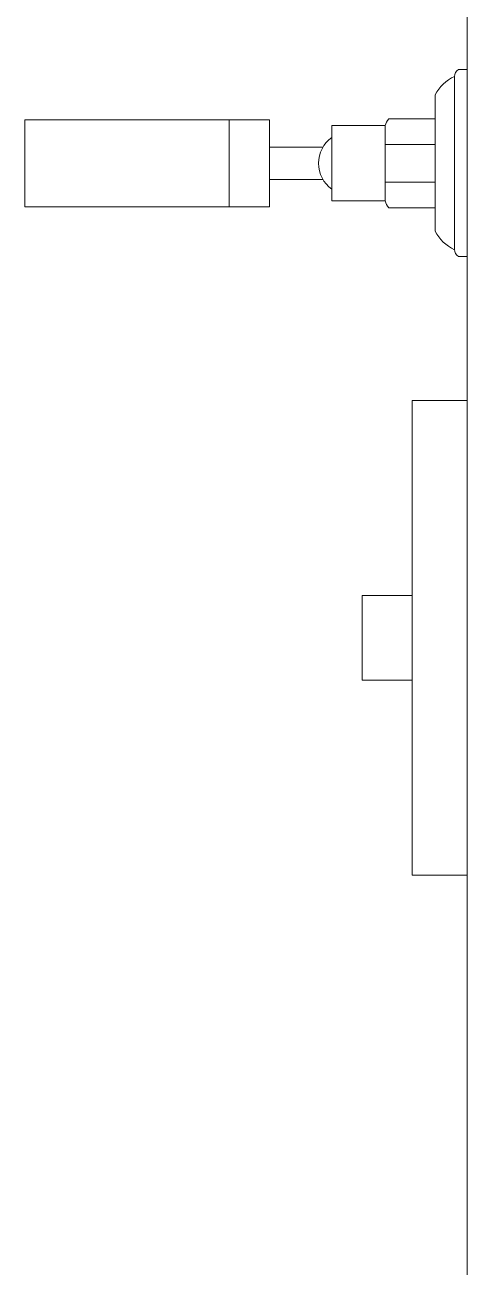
# Model space of a CAD drawing. Header units: metres. Extents: x -232 to 581, y 30 to 789.
# Drawn here: x 228.2231 to 228.3627, y 674.1239 to 674.5163 of the extents above; entities that cross this region are included whole.
import ezdxf

# ---------------------------------------------------------------- set-up
doc = ezdxf.new("R2010")
doc.units = ezdxf.units.M
doc.layers.add('A-WALL', color=250, linetype='Continuous', lineweight=20)
doc.layers.add('baños', color=140, linetype='Continuous', lineweight=0)
doc.styles.get("Standard").update_dxf_attribs({"font": 'arial.ttf'})

# ---------------------------------------------------------------- blocks, each defined once
blk = doc.blocks.new('A$C0ed3e1a4')
at = {"layer": 'baños'}
for p, q in [((0.1395501495742337, 0.05903578330462977), (0.1368379808297959, 0.05903578330462977)), ((0.1395501495742337, 0.05903578330462977), (0.1395501495742337, 1.137661776340337e-06)), ((0.13555846046944, 0.002212411445796647), (0.13555846046944, 0.05682450952063789)), ((0.1294240150817245, 0.05104182763580667), (0.1294240150817245, 0.02951846048323148)), ((0.06450487536039873, 0.04317908469730725), (0.06450487536039873, 0.01570178231296637)), ((0.1294240150817245, 0.04349666312464961), (0.1148273296944353, 0.04349666312464961)), ((0.0968408197963413, 0.0175388705619568), (0.0968408197963413, 0.04134199644834524)), ((0.0968408197963413, 0.04134199644834524), (0.1136858110442063, 0.04134199644834524)), ((0.1136858110442063, 0.04134199644834524), (0.1136858110442063, 0.02944043350513681)), ((0.1136858110442063, 0.03539121497675524), (0.1294240150817245, 0.03539121497675524)), ((0.09408499854248475, 0.03457357016528562), (0.07721979802801116, 0.03457357016528562)), ((0.1136858110442063, 0.0175388705619568), (0.1136858110442063, 0.02944043350513681)), ((0.1294240150817245, 0.007995093330649183), (0.1294240150817245, 0.02951846048323148)), ((0.09408499854248475, 0.02430729684501642), (0.07721979802801116, 0.02430729684501642)), ((0.1136858110442063, 0.0234896520335468), (0.1294240150817245, 0.0234896520335468)), ((0.0968408197963413, 0.0175388705619568), (0.1136858110442063, 0.0175388705619568)), ((0.1294240150817245, 0.01538420388565243), (0.1148273296944353, 0.01538420388565243)), ((0.1395501495742337, 1.137661776340337e-06), (0.1368379808297959, 1.137661776340337e-06))]:
    blk.add_line(p, q, dxfattribs=at)
blk.add_lwpolyline([(0.07721979802801116, 0.04317908469730725), (2.351610532969062e-07, 0.04317908469730725), (2.351610532969062e-07, 0.01570178231296637), (0.07721979802801116, 0.01570178231296637)], close=True, dxfattribs=at)
for centre, radius, start, end in [((0.1379657591278374, 0.05690738682174867), 0.002408724865562433, 117.9178764058522, 181.971772310534), ((0.141552526871692, 0.04449939241236933), 0.0137805753469162, 115.7896451660977, 151.6564203593186), ((0.1193221735147745, 0.03973562908748818), 0.005860801822085343, 140.079290941845, 164.0924099294944), ((0.102707208922368, 0.02944043350513681), 0.01003452060670152, 125.7762034025461, 234.2237965974538), ((0.1193221735147745, 0.01914523792281386), 0.005860801822085343, 195.9075900705056, 219.920709058155), ((0.141552526871692, 0.0145375285540652), 0.0137805753469162, 208.3435796406814, 244.2103548339023), ((0.1379657591278374, 0.002129534144678757), 0.002408724865562433, 178.028227689466, 242.0821235941478)]:
    blk.add_arc(centre, radius, start, end, dxfattribs=at)
blk = doc.blocks.new('21.11.2025 LN09 2DO NIVEL')
at = {"layer": 'A-WALL', "color": 18, "true_color": 0x000000}
blk.add_line((267.0285145855146, 157.6114321740605), (267.0285145855143, 156.4914321740604), dxfattribs=at)
at = {"layer": 'baños', "color": 18, "true_color": 0x000000}
for points in [[(267.0285145855145, 157.0526577379412), (267.011163822432, 157.0526577379412), (267.011163822432, 156.9026577379412), (267.0285145855145, 156.9026577379412)], [(267.011163822432, 156.9910480206922), (266.995356158858, 156.9910480206922), (266.995356158858, 156.9642674551901), (267.011163822432, 156.9642674551901)]]:
    blk.add_lwpolyline(points, close=True, dxfattribs=at)
blk.add_blockref('A$C0ed3e1a4', (266.8889644359402, 157.098139277458), dxfattribs=at)
at = {"layer": 'baños', "color": 18, "linetype": 'Continuous', "true_color": 0x000000, "flags": 8}
for tag, p in [('MODELNUMBER', (265.5138707040986, 159.7825438855261, 2.857834639711941e-07)), ('TRADENAME', (265.5138707041539, 159.7825019281133, 2.857834639711941e-07)), ('MATERIAL', (265.5138707042655, 159.7824173556296, 2.857834639711941e-07)), ('PRODUCT', (265.5138707042098, 159.7824596418714, 2.857834639711941e-07)), ('MODELNUMBER', (266.6886146777018, 159.7825438855261, 2.857834639711941e-07)), ('TRADENAME', (266.6886146777571, 159.7825019281133, 2.857834639711941e-07)), ('MATERIAL', (266.6886146778687, 159.7824173556296, 2.857834639711941e-07)), ('PRODUCT', (266.688614677813, 159.7824596418714, 2.857834639711941e-07))]:
    blk.add_attdef(tag, p, '', height=2.537174511142602e-05, rotation=180.0000755047861, dxfattribs=at)
blk = doc.blocks.new('20.03.2026 LN 09 SEGUNDO NIVEL ARQ')
at = {"layer": 'A-WALL', "color": 5}
blk.add_line((85.295929586981, -45.08862727274538), (85.29592958698066, -46.2086272727455), dxfattribs=at)
at = {"layer": 'baños', "color": 5}
for points in [[(85.29592958698083, -45.64740170886478), (85.27857882389833, -45.64740170886478), (85.27857882389833, -45.79740170886464), (85.29592958698083, -45.79740170886464)], [(85.27857882389833, -45.70901142611365), (85.2627711603244, -45.70901142611365), (85.2627711603244, -45.73579199161577), (85.27857882389833, -45.73579199161577)]]:
    blk.add_lwpolyline(points, close=True, dxfattribs=at)
blk.add_blockref('A$C0ed3e1a4', (85.1563794374066, -45.60192016934786), dxfattribs=at)
at = {"layer": 'baños', "color": 5, "linetype": 'Continuous', "flags": 8}
for tag, p in [('MODELNUMBER', (83.78128570556493, -42.91751556127974, 2.857834639711941e-07)), ('TRADENAME', (83.78128570562023, -42.91755751869266, 2.857834639711941e-07)), ('MATERIAL', (83.78128570573188, -42.91764209117639, 2.857834639711941e-07)), ('PRODUCT', (83.78128570567617, -42.91759980493464, 2.857834639711941e-07)), ('MODELNUMBER', (84.95602967916813, -42.91751556127974, 2.857834639711941e-07)), ('TRADENAME', (84.95602967922343, -42.91755751869266, 2.857834639711941e-07)), ('MATERIAL', (84.95602967933507, -42.91764209117639, 2.857834639711941e-07)), ('PRODUCT', (84.95602967927937, -42.91759980493464, 2.857834639711941e-07))]:
    blk.add_attdef(tag, p, '', height=2.537174511142602e-05, rotation=180.0000755047861, dxfattribs=at)
at = {"layer": 'baños', "color": 5, "linetype": 'Continuous'}
for tag, p, rotation in [('MODELNUMBER', (85.8912030458427, -56.99336542269737), 180.0000755047722), ('TRADENAME', (85.89116250411479, -56.99332309077693), 180.0000755047722), ('MATERIAL', (85.89138948539119, -56.9932384265295), 180.0000755047722), ('PRODUCT', (85.89138785685003, -56.99328075850576), 180.0000755047722), ('MODELNUMBER', (86.60077129692553, -56.99336542284937), 179.9999244952277), ('TRADENAME', (86.60077129698124, -56.99332309087549), 179.9999244952277), ('MATERIAL', (86.60077129709288, -56.99323842692729), 179.9999244952277), ('PRODUCT', (86.60077129703694, -56.99328075890139), 179.9999244952277)]:
    blk.add_attdef(tag, p, '', height=2.5399184405861e-05, rotation=rotation, dxfattribs=at)

msp = doc.modelspace()

# ---------------------------------------------------------------- block references
at = {"color": 1}
for name, p in [('20.03.2026 LN 09 SEGUNDO NIVEL ARQ', (143.0667659788706, 720.0450687422398)), ('21.11.2025 LN09 2DO NIVEL', (-38.66581901966305, 517.3450092954339))]:
    msp.add_blockref(name, p, dxfattribs=at)

doc.saveas('drawing.dxf')
